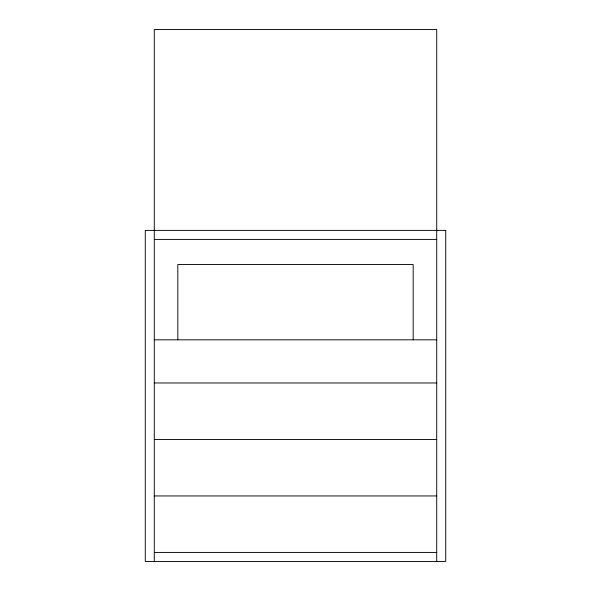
<?xml version="1.0" encoding="UTF-8"?>
<svg xmlns="http://www.w3.org/2000/svg" width="591" height="591" viewBox="0 0 591 591"><rect width="100%" height="100%" fill="white"/><g stroke="black" fill="none" stroke-linecap="round" stroke-linejoin="round"><path stroke-width="0.89" d="M154.288 239.407L436.712 239.407M154.288 339.825L436.712 339.825M154.288 382.975L436.712 382.975M154.288 439.46L436.712 439.46M154.288 495.945L436.712 495.945M154.288 552.43L436.712 552.43M436.712 561.45L436.712 29.55L154.288 29.55L154.288 561.45M413.175 339.825L413.175 264.509L177.825 264.509L177.825 339.825M445.732 230.387L145.268 230.387L145.268 561.45L445.732 561.45L445.732 230.387"/></g></svg>
